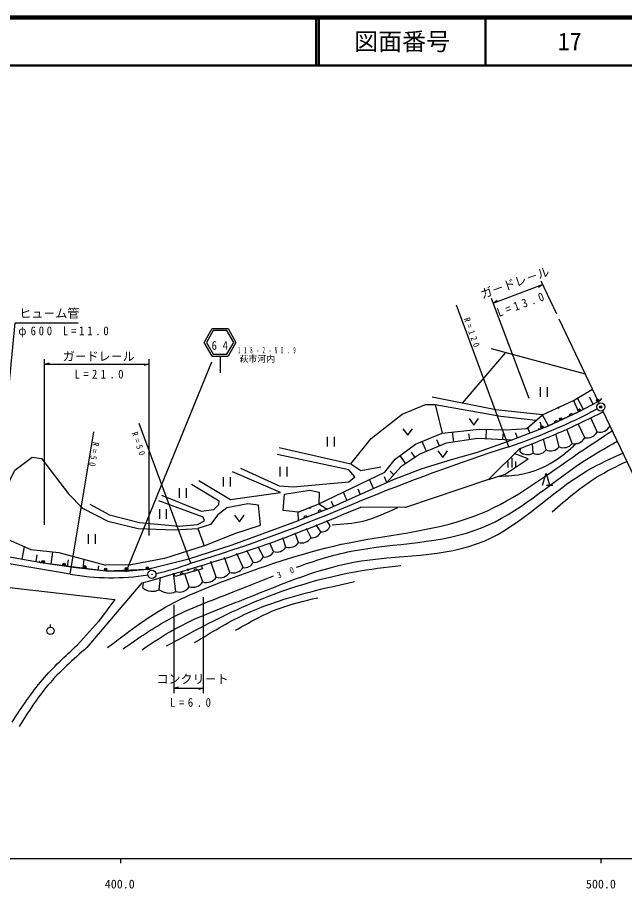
# Model space of a CAD drawing. Units: millimetres, scale not verified. Extents: x 40000 to 680000, y 20000 to 380000.
# Drawn here: x 446535 to 572928, y 198715 to 380000 of the extents above; entities that cross this region are included whole.
import ezdxf
from ezdxf.enums import TextEntityAlignment as Align

# ---------------------------------------------------------------- set-up
doc = ezdxf.new("R2010")
doc.units = ezdxf.units.MM
doc.header["$LTSCALE"] = 1000
doc.header["$PDMODE"] = 32
doc.header["$PDSIZE"] = 500
for name, color, linetype, lineweight in [('M-BGD', 7, 'Continuous', 25), ('M-TTL', 2, 'Continuous', 140), ('M-TTL-BAND', 7, 'Continuous', 25), ('M-TTL-LINE', 7, 'Continuous', 50)]:
    doc.layers.add(name, color=color, linetype=linetype, lineweight=lineweight)
doc.layers.add('M-OTRS', color=6, linetype='Continuous')
doc.layers.add('M-TTL-TXT', color=7, linetype='Continuous')
doc.styles.add('ＭＳ ゴシック', font='')
doc.styles.get('ＭＳ ゴシック').set_extended_font_data('MS Gothic')

msp = doc.modelspace()

# ---------------------------------------------------------------- linework, layer by layer
at = {"layer": 'M-BGD'}
for p, q in [((555485, 325176), (558736, 318336)), ((545592, 320553), (555848, 324411)), ((555848, 324411), (555011, 323797)), ((553070, 300677), (545240, 321488)), ((545592, 320553), (546429, 321167)), ((548841, 290673), (537957, 320129)), ((567610, 299715), (559281, 317238)), ((487083, 315237), (490383, 315237)), ((548159, 310262), (539130, 299713)), ((545136, 311078), (564718, 305798)), ((452197, 274438), (452197, 308865)), ((486956, 308244), (469084, 264587)), ((473896, 308865), (473896, 272224)), ((487083, 309521), (490383, 309521)), ((488733, 309521), (488733, 306074)), ((452197, 307865), (453197, 308145)), ((452197, 307865), (473896, 307865)), ((473896, 307865), (472896, 307585)), ((555384, 303077), (555384, 301077)), ((556904, 301077), (556904, 303077)), ((562284, 300269), (566218, 302644)), ((566409, 299548), (565621, 300999)), ((533528, 299470), (534921, 293494)), ((564374, 298443), (563111, 300768)), ((563357, 297890), (567426, 300101)), ((563357, 297890), (567426, 300101)), ((567426, 300101), (567866, 300339)), ((557092, 295006), (563357, 297890)), ((559271, 298864), (559020, 298749)), ((559271, 298864), (559020, 298749)), ((559041, 298732), (559270, 298837)), ((559041, 298732), (559270, 298837)), ((559263, 298808), (559067, 298718)), ((559263, 298808), (559067, 298718)), ((559099, 298706), (559252, 298776)), ((559099, 298706), (559252, 298776)), ((559226, 298744), (559139, 298704)), ((559226, 298744), (559139, 298704)), ((568340, 298179), (578393, 277029)), ((555796, 294511), (555321, 295754)), ((567242, 293750), (565872, 296690)), ((457512, 264154), (462443, 293792)), ((482622, 266413), (471889, 295465)), ((537413, 291652), (537101, 293732)), ((544100, 292305), (544202, 294287)), ((553204, 293521), (552784, 294620)), ((555329, 294333), (555796, 294511)), ((555796, 294511), (557092, 295006)), ((561997, 291307), (560937, 294323)), ((564619, 292528), (563264, 295438)), ((511039, 292719), (511039, 290719)), ((512559, 290719), (512559, 292719)), ((534399, 290828), (533871, 292076)), ((540712, 292147), (540537, 293315)), ((547577, 292125), (547641, 293354)), ((550612, 292531), (550216, 293567)), ((556593, 289985), (556028, 292294)), ((559295, 290646), (558629, 293369)), ((531668, 289673), (530783, 291767)), ((551208, 289615), (551286, 290335)), ((553890, 289324), (553756, 291356)), ((527362, 287117), (526206, 288834)), ((529322, 288436), (528594, 289519)), ((549435, 288364), (549435, 286364)), ((501152, 286480), (501152, 284480)), ((502672, 284480), (502672, 286480)), ((548635, 287564), (548635, 286364)), ((550235, 287564), (550235, 286364)), ((509297, 278780), (522990, 285335)), ((524911, 284840), (524106, 285572)), ((489381, 284362), (489381, 282362)), ((490901, 282362), (490901, 284362)), ((520673, 281997), (519858, 283835)), ((523441, 283223), (522931, 284375)), ((480200, 282008), (480200, 280008)), ((481720, 280008), (481720, 282008)), ((515136, 279544), (514393, 281219)), ((517904, 280770), (517437, 281824)), ((556670, 282671), (557970, 282671)), ((512367, 278317), (511943, 279274)), ((476081, 277652), (476081, 275652)), ((477601, 275652), (477601, 277652)), ((507537, 278035), (507282, 277931)), ((507537, 278035), (507282, 277931)), ((507302, 277913), (507535, 278008)), ((507302, 277913), (507535, 278008)), ((507528, 277979), (507328, 277898)), ((507528, 277979), (507328, 277898)), ((507359, 277885), (507514, 277948)), ((507359, 277885), (507514, 277948)), ((507488, 277918), (507399, 277882)), ((507488, 277918), (507399, 277882)), ((509666, 272944), (508744, 274433)), ((511671, 274185), (510973, 275313)), ((461250, 272473), (461250, 270473)), ((462770, 270473), (462770, 272473)), ((505052, 270749), (504340, 272694)), ((507661, 271703), (506722, 273635)), ((499833, 268839), (499047, 270604)), ((502442, 269794), (501755, 271673)), ((457512, 264154), (430700, 268615)), ((447525, 267268), (447982, 269837)), ((453568, 266251), (453931, 268764)), ((493532, 265498), (492233, 268457)), ((495632, 266612), (494312, 269102)), ((497733, 267726), (496623, 269819)), ((450421, 266754), (450670, 268154)), ((451368, 266560), (451864, 266498)), ((451864, 266498), (464941, 264869)), ((456966, 265760), (457166, 267144)), ((460234, 265353), (460428, 267239)), ((487919, 263512), (486769, 266762)), ((490726, 264505), (489615, 267645)), ((463372, 265030), (463458, 265866)), ((464941, 264869), (473620, 265192)), ((473620, 265192), (474119, 265210)), ((482139, 265178), (481873, 265106)), ((481890, 265086), (482134, 265151)), ((482163, 265078), (481897, 265005)), ((482123, 265124), (481914, 265067)), ((481915, 264985), (482158, 265052)), ((482147, 265024), (481939, 264967)), ((481944, 265050), (482106, 265094)), ((481968, 264950), (482130, 264995)), ((482076, 265067), (481983, 265042)), ((482100, 264968), (482008, 264942)), ((485112, 262520), (484225, 265026)), ((484764, 265913), (485033, 265255)), ((476062, 260916), (476352, 263530)), ((479499, 260534), (479057, 264369)), ((482305, 261527), (481355, 264214)), ((472429, 262312), (461002, 248900)), ((472625, 261298), (472749, 262412)), ((485263, 239406), (485263, 259367)), ((479063, 257744), (479063, 239406)), ((459061, 249454), (463406, 254261)), ((453417, 253120), (453417, 253640)), ((479063, 240406), (480063, 240686)), ((479063, 240406), (485263, 240406)), ((485263, 240406), (484263, 240126))]:
    msp.add_line(p, q, dxfattribs=at)
for points in [[(441555, 270160), (446097, 316442), (459181, 316442)], [(487083, 309521), (485433, 312379), (487083, 315237)], [(490383, 315237), (492033, 312379), (490383, 309521)], [(555840, 297320), (546154, 298316), (532850, 300963)], [(515966, 287094), (520156, 292342), (526604, 297433), (531492, 299470), (533528, 299470), (547173, 297026), (554436, 296211)], [(568010, 300702), (568029, 300667), (568040, 300605), (568038, 300546), (568018, 300479), (567988, 300428), (567936, 300377), (567866, 300339)], [(548304, 294153), (552564, 294426), (555840, 297320)], [(562154, 297336), (562085, 297410), (562008, 297463), (561901, 297502), (561809, 297512), (561708, 297501), (561592, 297448), (561518, 297378), (561465, 297301), (561426, 297195), (561416, 297102), (561427, 297002)], [(540549, 296521), (541549, 295161), (542549, 296521)], [(559022, 295894), (558952, 295968), (558875, 296021), (558769, 296060), (558677, 296070), (558576, 296059), (558460, 296006), (558386, 295936), (558333, 295859), (558294, 295753), (558284, 295660), (558295, 295560)], [(510983, 277704), (524825, 283836), (530793, 286138), (536909, 288016), (542283, 289502), (549316, 292035), (557092, 295006)], [(522990, 285335), (525172, 288070), (529387, 291185), (534921, 293494), (542654, 294337), (548304, 294153)], [(526777, 294402), (527777, 293042), (528777, 294402)], [(555329, 294333), (555254, 294304), (555204, 294296), (555137, 294302), (555089, 294316), (555047, 294343), (554998, 294388), (554970, 294431), (554960, 294459)], [(549316, 292035), (542361, 292394), (535764, 291405), (530303, 289096), (526381, 286457), (523441, 283223)], [(501032, 290488), (515966, 287094), (518002, 285736), (522211, 286483)], [(551154, 290281), (544586, 283830), (527305, 278024), (518013, 278094)], [(443973, 271632), (442444, 275282), (442580, 279016), (445974, 285804), (449572, 288519), (451540, 288180), (457147, 280849), (460066, 277862), (465361, 275147), (471674, 273653), (479209, 273382), (484097, 273653), (485386, 270055), (477173, 267408), (470113, 266118), (464886, 265982)], [(492954, 286211), (501032, 282546), (503951, 282342), (515491, 283360), (516781, 284379), (515559, 285872), (500625, 289062)], [(534075, 289812), (535075, 288452), (536075, 289812)], [(544586, 283830), (548071, 284976), (552890, 288153), (549977, 289265)], [(484333, 283632), (490917, 279695), (501303, 281120), (491325, 285465)], [(555820, 282671), (556570, 285171), (557320, 282671)], [(476526, 280577), (484808, 277251), (487455, 277590), (488474, 278609), (488542, 279355), (482772, 282817)], [(504994, 277023), (501846, 277387), (502118, 280781), (507345, 281595), (509381, 281188), (509297, 278780)], [(461592, 278744), (465733, 276504), (471978, 274875), (480192, 274128), (483993, 274468), (485487, 275214), (485215, 276029), (475983, 279423)], [(485386, 270055), (491800, 272635), (497163, 274332), (496687, 278473), (494515, 278812), (490103, 277930), (488270, 276504), (486709, 274468), (484097, 273653)], [(509869, 277254), (509803, 277331), (509729, 277387), (509625, 277431), (509533, 277445), (509432, 277439), (509313, 277391), (509236, 277325), (509180, 277251), (509136, 277147), (509121, 277055), (509127, 276954)], [(491731, 276393), (492731, 275033), (493731, 276393)], [(506900, 276053), (506834, 276130), (506760, 276186), (506656, 276230), (506563, 276245), (506462, 276238), (506344, 276190), (506267, 276125), (506211, 276050), (506166, 275946), (506152, 275854), (506158, 275753)], [(464941, 264869), (469029, 264797), (473620, 265192), (482226, 267343), (491263, 270248), (505045, 275303)], [(438239, 271226), (443973, 271632), (449300, 269247), (455135, 268638), (464928, 266050)], [(435211, 269521), (437391, 269068), (451869, 266497), (458666, 265514), (464941, 264869)], [(451368, 266560), (451289, 266570), (451240, 266586), (451184, 266623), (451148, 266658), (451124, 266701), (451101, 266764), (451097, 266815), (451101, 266845)], [(438004, 266115), (444270, 261472), (466780, 258883), (463406, 254261)], [(474410, 265471), (474411, 265431), (474394, 265370), (474366, 265319), (474317, 265268), (474269, 265236), (474199, 265213), (474119, 265210)], [(485033, 265255), (479352, 263647), (479071, 264251)], [(483998, 264962), (483941, 265045), (483873, 265109), (483774, 265165), (483684, 265189), (483583, 265194), (483460, 265159), (483376, 265102), (483312, 265034), (483257, 264935), (483233, 264845), (483228, 264744)], [(481157, 264158), (481100, 264241), (481032, 264305), (480934, 264361), (480844, 264385), (480742, 264390), (480619, 264355), (480536, 264298), (480472, 264230), (480417, 264131), (480392, 264041), (480388, 263940)]]:
    msp.add_lwpolyline(points, dxfattribs=at)
for points in [[(490152, 309921), (491571, 312379), (490152, 314837), (487314, 314837), (485895, 312379), (487314, 309921)], [(563357, 297890), (557092, 295006), (555840, 297320), (562284, 300269)], [(559272, 298890), (559276, 298853), (559272, 298818), (559257, 298778), (559237, 298749), (559210, 298723), (559166, 298703), (559128, 298699), (559093, 298703), (559054, 298718), (559025, 298738), (558999, 298766)], [(559272, 298890), (559276, 298853), (559272, 298818), (559257, 298778), (559237, 298749), (559210, 298723), (559166, 298703), (559128, 298699), (559093, 298703), (559054, 298718), (559025, 298738), (558999, 298766)], [(510983, 277704), (505045, 275303), (504994, 277023), (509297, 278780)], [(507539, 278062), (507542, 278024), (507536, 277990), (507520, 277950), (507499, 277922), (507470, 277898), (507426, 277880), (507388, 277877), (507353, 277882), (507314, 277899), (507286, 277920), (507261, 277949)], [(507539, 278062), (507542, 278024), (507536, 277990), (507520, 277950), (507499, 277922), (507470, 277898), (507426, 277880), (507388, 277877), (507353, 277882), (507314, 277899), (507286, 277920), (507261, 277949)], [(482144, 265204), (482142, 265166), (482133, 265133), (482111, 265096), (482087, 265071), (482056, 265050), (482009, 265037), (481971, 265039), (481938, 265049), (481901, 265070), (481876, 265094), (481855, 265126)], [(482168, 265105), (482166, 265067), (482157, 265033), (482136, 264996), (482112, 264971), (482080, 264950), (482034, 264937), (481996, 264939), (481962, 264948), (481925, 264969), (481900, 264993), (481879, 265025)]]:
    msp.add_lwpolyline(points, close=True, dxfattribs=at)
for centre, radius in [((567307, 300320), 250), ((567975, 298947), 850), ((567307, 300320), 150), ((567307, 300320), 50), ((563524, 298266), 250), ((563524, 298266), 150), ((563524, 298266), 50), ((567975, 298947), 34), ((559638, 296453), 250), ((559638, 296453), 150), ((559638, 296453), 50), ((555707, 294745), 250), ((555707, 294745), 150), ((555707, 294745), 50), ((451895, 266746), 250), ((451895, 266746), 150), ((451895, 266746), 50), ((456234, 266206), 250), ((456234, 266206), 150), ((456234, 266206), 50), ((460573, 265665), 250), ((460573, 265665), 150), ((460573, 265665), 50), ((464912, 265124), 250), ((464912, 265124), 150), ((464912, 265124), 50), ((469241, 265279), 250), ((469241, 265279), 150), ((469241, 265279), 50), ((473610, 265441), 250), ((473610, 265441), 150), ((473610, 265441), 50), ((474532, 264118), 850), ((474532, 264118), 34), ((453417, 252360), 760)]:
    msp.add_circle(centre, radius, dxfattribs=at)
for centre, radius, start, end in [((510956, 404536), 120000, 288.4034, 297.9635), ((565116, 294888), 2411, 258.1122, 331.852), ((567738, 296109), 2411, 258.1122, 331.852), ((562494, 293666), 2411, 258.1122, 331.852), ((687942, -138440), 451095, 107.96063, 112.20773), ((557503, 292117), 2318, 246.87502, 320.61481), ((560205, 292778), 2318, 246.87502, 320.61481), ((552743, 291258), 2249, 226.92665, 300.66644), ((554801, 291456), 2318, 246.87502, 320.61481), ((382954, 591827), 340335, 287.02869, 293.27644), ((509841, 274902), 1965, 264.88959, 338.62938), ((507836, 273660), 1965, 264.88959, 338.62938), ((503111, 272011), 2316, 253.22533, 326.96513), ((505720, 272966), 2316, 253.22533, 326.96513), ((498040, 269683), 1981, 261.06725, 334.80704), ((500501, 271056), 2316, 253.22533, 326.96513), ((493840, 267455), 1981, 261.06725, 334.80704), ((495940, 268569), 1981, 261.06725, 334.80704), ((464975, 313196), 50000, 281.9933, 290.66617), ((491467, 266873), 2481, 252.6109, 326.3507), ((466125, 313406), 50000, 260.08025, 278.70564), ((485854, 264887), 2481, 252.6109, 326.3507), ((488660, 265880), 2481, 252.6109, 326.3507), ((474646, 263829), 3239, 231.40102, 295.91859), ((480240, 262901), 2481, 252.6109, 326.3507), ((483047, 263894), 2481, 252.6109, 326.3507), ((478083, 263447), 3239, 231.40102, 295.91859)]:
    msp.add_arc(centre, radius, start, end, dxfattribs=at)
for points, knots in [([(551154, 290281), (554441, 291579), (557728, 292878), (560948, 294327), (563479, 295466), (565968, 296699), (568458, 297931)], [0, 0, 0, 0, 1, 1, 1, 2, 2, 2, 2]), ([(465305, 248879), (469237, 251890), (473170, 254901), (477449, 257313), (481646, 259677), (486175, 261465), (490719, 263160), (498856, 266196), (507041, 268936), (515571, 270694), (524846, 272507), (534479, 273228), (543009, 276767), (550275, 279781), (556742, 284840), (563363, 289362), (565677, 290941), (568009, 292455), (570341, 293969)], [0, 0, 0, 0, 1, 1, 1, 2, 2, 2, 3, 3, 3, 4, 4, 4, 5, 5, 5, 6, 6, 6, 6]), ([(504647, 265592), (508363, 266935), (512128, 268115), (516010, 268925), (525112, 270681), (534844, 270432), (543175, 273785), (550750, 276834), (557166, 282860), (564191, 287492), (566536, 289039), (568949, 290430), (571362, 291821)], [0, 0, 0, 0, 1, 1, 1, 2, 2, 2, 3, 3, 3, 4, 4, 4, 4]), ([(546685, 284520), (548514, 284610), (550343, 284699), (552118, 285088), (555094, 285741), (557920, 287236), (560327, 289137), (561229, 289848), (562071, 290617), (562914, 291386)], [0, 0, 0, 0, 1, 1, 1, 2, 2, 2, 3, 3, 3, 3]), ([(472502, 248429), (474715, 249921), (476928, 251414), (479249, 252702), (483522, 255074), (488157, 256751), (492743, 258549), (500561, 261615), (508234, 265032), (516471, 266646), (525619, 268236), (535488, 267553), (543684, 271032), (551456, 274331), (557722, 281372), (565275, 285763), (567615, 287124), (570079, 288230), (572543, 289336)], [0, 0, 0, 0, 1, 1, 1, 2, 2, 2, 3, 3, 3, 4, 4, 4, 5, 5, 5, 6, 6, 6, 6]), ([(557853, 277104), (560810, 279684), (563766, 282265), (567074, 284301), (569084, 285538), (571223, 286575), (573363, 287611)], [0, 0, 0, 0, 1, 1, 1, 2, 2, 2, 2]), ([(472429, 262312), (481237, 264840), (490045, 267368), (498658, 270450), (505184, 272786), (511599, 275440), (518013, 278094)], [0, 0, 0, 0, 1, 1, 1, 2, 2, 2, 2]), ([(512085, 274405), (514252, 274548), (516419, 274690), (518495, 275193), (520982, 275795), (523337, 276916), (525692, 278036)], [0, 0, 0, 0, 1, 1, 1, 2, 2, 2, 2]), ([(477562, 249216), (482704, 252007), (487847, 254798), (493193, 257200), (500699, 260573), (508607, 263179), (516696, 264622), (519900, 265194), (523133, 265582), (526366, 265971)], [0, 0, 0, 0, 1, 1, 1, 2, 2, 2, 3, 3, 3, 3]), ([(468534, 248614), (471703, 250825), (474873, 253037), (478253, 254844), (482455, 257090), (486984, 258710), (491462, 260452), (494276, 261546), (497069, 262687), (499874, 263786)], [0, 0, 0, 0, 1, 1, 1, 2, 2, 2, 3, 3, 3, 3]), ([(483409, 249891), (486801, 251975), (490192, 254059), (493755, 255738), (500935, 259121), (508815, 260860), (516695, 262598)], [0, 0, 0, 0, 1, 1, 1, 2, 2, 2, 2]), ([(491956, 252477), (494782, 254094), (497608, 255711), (500615, 256863), (503328, 257902), (506188, 258563), (509049, 259224)], [0, 0, 0, 0, 1, 1, 1, 2, 2, 2, 2]), ([(445417, 233340), (447412, 236378), (449407, 239416), (451749, 242159), (453977, 244769), (456519, 247112), (459061, 249454)], [0, 0, 0, 0, 1, 1, 1, 2, 2, 2, 2]), ([(461002, 248900), (458152, 246398), (455301, 243896), (452880, 241029), (450637, 238373), (448762, 235404), (446887, 232435)], [0, 0, 0, 0, 1, 1, 1, 2, 2, 2, 2])]:
    msp.add_open_spline(points, degree=3, knots=knots, dxfattribs=at)
at = {"layer": 'M-OTRS'}
msp.add_point((567975, 298947), dxfattribs=at)
at = {"layer": 'M-TTL'}
msp.add_line((680000, 380000), (40000, 380000), dxfattribs=at)
at = {"layer": 'M-TTL-BAND'}
for p, q in [((40000, 205000), (579000, 205000)), ((468000, 205000), (468000, 204000)), ((568000, 205000), (568000, 204000))]:
    msp.add_line(p, q, dxfattribs=at)
at = {"layer": 'M-TTL-LINE'}
for p, q in [((508747, 380000), (508747, 370000)), ((509247, 380000), (509247, 370000)), ((543997, 380000), (543997, 370000)), ((40000, 370000), (680000, 370000))]:
    msp.add_line(p, q, dxfattribs=at)

# ---------------------------------------------------------------- texts
at = {"layer": 'M-BGD', "style": 'ＭＳ ゴシック'}
msp.add_text('ガ－ドレ－ル', height=1833, rotation=19.3, dxfattribs=at).set_placement((543495, 320922), align=Align.BOTTOM_LEFT)
for s, height, p in [('ヒュ－ム管', 1833, (446931, 316942)), ('ガ－ドレ－ル', 1833, (455952, 308001)), ('萩市河内', 1320, (492773, 307899)), ('コンクリ－ト', 1833, (475484, 240848))]:
    msp.add_text(s, height=height, dxfattribs=at).set_placement(p, align=Align.BOTTOM_LEFT)
at = {"layer": 'M-BGD', "attachment_point": 7, "style": 'ＭＳ ゴシック'}
for s, insert, char_height, rotation in [('\\T1.62;\\W0.9;L=13.0', (546783, 317633), 1833, 20.1), ('\\T1.63;\\W0.9;R=120', (539426, 317267), 1320, 289.5), ('\\T1.67;\\W0.9;R=50', (470248, 293485), 1320, 289.5), ('\\T1.67;\\W0.9;R=50', (462267, 291714), 1320, 260.4), ('\\T3.27;\\W0.9;30', (500881, 263222), 1320, 20.8)]:
    msp.add_mtext(s, dxfattribs=dict(at, insert=insert, char_height=char_height, rotation=rotation))
for s, insert, char_height in [('\\T1.5;\\W0.9;φ600\\~L=11.0', (446711, 313373), 1833), ('\\T2.05;\\W0.9;64', (486955, 310798), 1833), ('\\T2.64;\\W0.45;118-2-NO.9', (492443, 310082), 1320), ('\\T1.62;\\W0.9;L=21.0', (458418, 304829), 1833), ('\\T1.65;\\W0.9;L=6.0', (478297, 236513), 1833)]:
    msp.add_mtext(s, dxfattribs=dict(at, insert=insert, char_height=char_height))
at = {"layer": 'M-TTL-BAND', "style": 'ＭＳ ゴシック'}
for s, p in [('400.0', (467844, 198195)), ('500.0', (568000, 198195))]:
    msp.add_text(s, height=1833, dxfattribs=at).set_placement(p, align=Align.BOTTOM_CENTER)
at = {"layer": 'M-TTL-TXT', "style": 'ＭＳ ゴシック'}
for s, p in [('図面番号', (526622, 375000)), ('17', (561497, 375000))]:
    msp.add_text(s, height=3666, dxfattribs=at).set_placement(p, align=Align.MIDDLE_CENTER)

doc.saveas('drawing.dxf')
